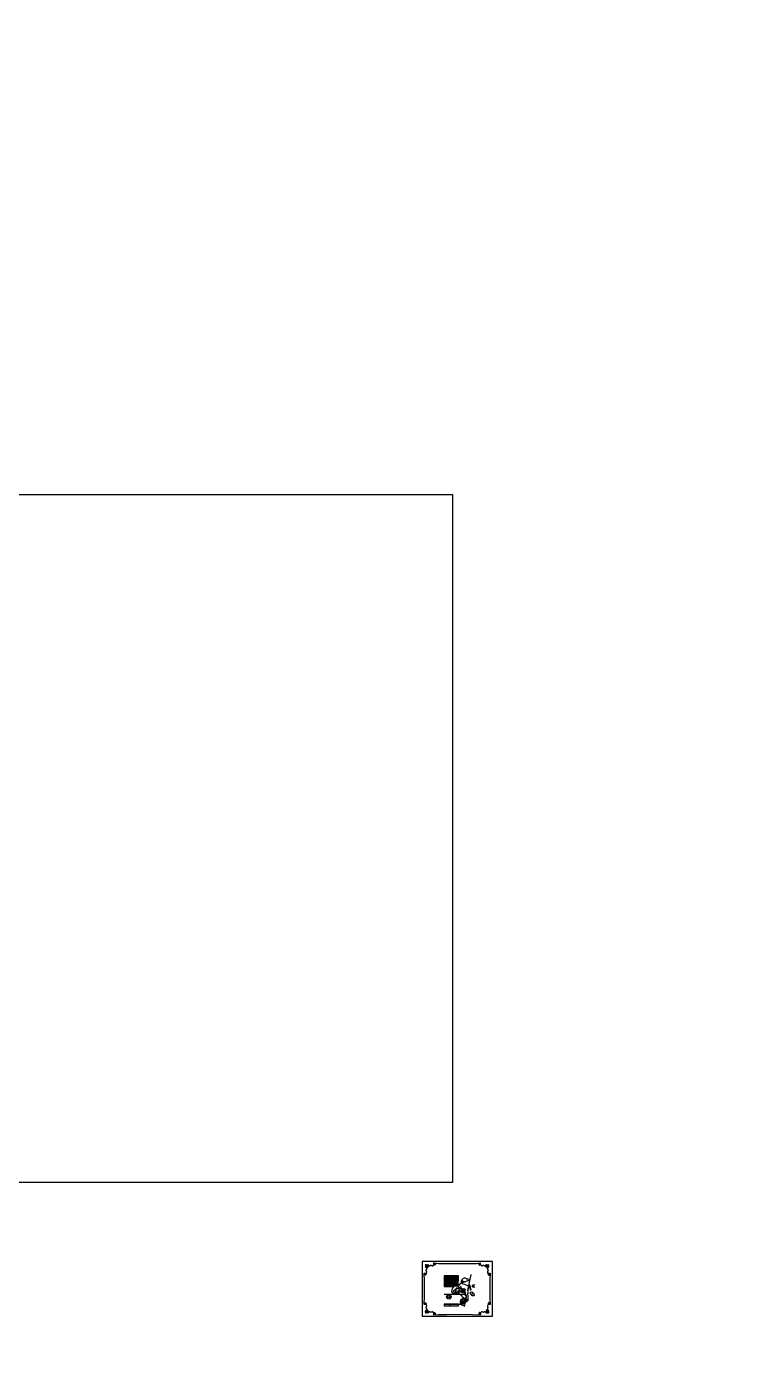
# Model space of a CAD drawing. Header units: millimetres. Extents: x -88727164121 to 1409438023, y -488056698 to 235964078476.
# Drawn here: x -111793111 to -111576131, y 8732305549 to 8732705752 of the extents above; entities that cross this region are included whole.
import ezdxf

# ---------------------------------------------------------------- set-up
doc = ezdxf.new("R2010")
doc.units = ezdxf.units.MM
doc.header["$MEASUREMENT"] = 0
picture_1 = doc.add_image_def('image6.jpg', size_in_pixel=(735, 950))
picture_2 = doc.add_image_def('image9.jpg', size_in_pixel=(735, 795))

msp = doc.modelspace()

# ---------------------------------------------------------------- hatches: boundary and pattern name
at = {"true_color": 0x000000}
h = msp.add_hatch(color=18, dxfattribs=at)
h.dxf.hatch_style = 1
h.paths.add_polyline_path([(-111664744.3, 8732332153), (-111667299, 8732332131), (-111667232.6, 8732330696.3), (-111665996.9, 8732330696.3), (-111665706.9, 8732330847.1), (-111665436.5, 8732330828.3), (-111665098.4, 8732330804.7), (-111664824.8, 8732330696.3), (-111664744.3, 8732330696.3)])
h.paths.add_polyline_path([(-111667478.4, 8732332115.5), (-111668937.9, 8732332115.5), (-111668937.9, 8732330713.6), (-111667371.5, 8732330713.6)])
h.paths.add_polyline_path([(-111667576.8, 8732333927), (-111668937.9, 8732333929.3), (-111668937.9, 8732332374.2), (-111667493.3, 8732332371.9)])
h.paths.add_polyline_path([(-111664650.3, 8732333929.3), (-111666048.7, 8732333929.3), (-111667447, 8732333918.3), (-111667380.6, 8732332401.6), (-111664650.3, 8732332401.6)])
h = msp.add_hatch(color=18, dxfattribs=at)
h.dxf.hatch_style = 1
h.paths.add_polyline_path([(-111663729.3, 8732329789.8), (-111663741.5, 8732329666.4), (-111663772.9, 8732329530.8), (-111663921.5, 8732329235), (-111663986.5, 8732329105.8), (-111663978.9, 8732329073.3), (-111663895.7, 8732329015.2), (-111663719.9, 8732328919.9), (-111663568.1, 8732328837.5), (-111663407.3, 8732328865.3), (-111663430.5, 8732328999.5), (-111663384.6, 8732329028.4), (-111663351, 8732328975), (-111663297.7, 8732328890.4), (-111663175.6, 8732328818.3), (-111663000.3, 8732328808.9), (-111662746.6, 8732328664.7), (-111662705.9, 8732328918.6), (-111662767.5, 8732329010.2), (-111662784.2, 8732329203.7), (-111662806.1, 8732329457.6), (-111662790.4, 8732329608), (-111662564.2, 8732329861.3), (-111662665.2, 8732329921.4), (-111662948.5, 8732330089.8), (-111663072.3, 8732330056.1), (-111663360.4, 8732329977.8), (-111663441.8, 8732329996.6), (-111663589, 8732330156.4), (-111663686.1, 8732330175.2), (-111663776.9, 8732330131.3), (-111663807.4, 8732329977.5), (-111663724.2, 8732329840.8)])
h = msp.add_hatch(color=18, dxfattribs=at)
h.dxf.hatch_style = 1
h.paths.add_polyline_path([(-111662370.6, 8732327105.1), (-111662364.7, 8732327365.2), (-111662428.3, 8732327324), (-111662567, 8732327234.1), (-111662673.5, 8732327080), (-111662705.9, 8732326889), (-111662673.6, 8732326829), (-111662512.8, 8732326827.8), (-111662452, 8732326784.4), (-111662444.8, 8732326741.2), (-111662480.8, 8732326697.9), (-111662547.2, 8732326670.4), (-111662443.5, 8732326618.5), (-111662314.4, 8732326573.7), (-111662218.5, 8732326569.8), (-111662113, 8732326592.6), (-111662010.2, 8732326614.9), (-111661985.4, 8732326675.6), (-111662007.7, 8732326684.7), (-111662087.5, 8732326758.4), (-111662145.6, 8732326738.9), (-111662216.9, 8732326753.6), (-111662339.5, 8732326923.8)])

# ---------------------------------------------------------------- linework, layer by layer
at = {"color": 18, "true_color": 0x000000}
for p, q in [((-111663692, 8732331662.4), (-111662915.4, 8732331451.4)), ((-111663636.3, 8732332147.1), (-111663150.5, 8732332009.1)), ((-111663544.8, 8732332388.5), (-111662708.7, 8732332168.9)), ((-111662915.4, 8732331451.4), (-111662033.4, 8732331077.2)), ((-111662792.7, 8732333285), (-111662603.7, 8732333203.9)), ((-111662603.7, 8732333203.9), (-111662447.8, 8732333099)), ((-111662447.8, 8732333099), (-111662263.1, 8732333044)), ((-111662263.1, 8732333044), (-111661885.1, 8732332982.5)), ((-111662033.4, 8732331077.2), (-111661713.5, 8732330941.5)), ((-111661885.1, 8732332982.5), (-111661598.8, 8732332935.9)), ((-111661876.9, 8732329593.9), (-111660912.7, 8732334361.7)), ((-111661598.8, 8732332935.9), (-111661387.1, 8732332923.9)), ((-111661504.8, 8732331203.9), (-111661477.6, 8732331234.9)), ((-111661504.8, 8732331127.1), (-111661504.8, 8732331203.9)), ((-111661504.8, 8732331068.8), (-111661504.8, 8732331127.1)), ((-111661480, 8732331000.7), (-111661504.8, 8732331068.8)), ((-111661477.6, 8732331234.9), (-111661441.7, 8732331234.9)), ((-111661441.7, 8732331234.9), (-111661381, 8732331220)), ((-111661387.1, 8732332923.9), (-111661182.9, 8732332912.2)), ((-111661381, 8732331220), (-111661337.7, 8732331153.1)), ((-111661337.7, 8732331153.1), (-111661307.9, 8732331066.4)), ((-111661307.9, 8732331066.4), (-111661277, 8732330975.9)), ((-111660504.3, 8732331014.6), (-111660411.6, 8732331100.9)), ((-111660411.6, 8732331100.9), (-111660309.1, 8732331196.3)), ((-111660309.1, 8732331196.3), (-111660183.1, 8732331196.3)), ((-111660183.1, 8732331196.3), (-111660086.1, 8732331196.3)), ((-111660086.1, 8732331196.3), (-111659913.4, 8732331209)), ((-111659913.4, 8732331209), (-111659808.2, 8732331171.4)), ((-111668099.8, 8732327956), (-111668075, 8732327981.6)), ((-111668088.3, 8732327917.1), (-111668099.8, 8732327956)), ((-111668064.4, 8732327917.1), (-111668088.3, 8732327917.1)), ((-111668075, 8732327981.6), (-111668046.8, 8732327981.6)), ((-111668051.2, 8732327895), (-111668064.4, 8732327917.1)), ((-111668016.9, 8732328200.6), (-111668051.7, 8732328175.1)), ((-111668051.7, 8732328175.1), (-111668043.4, 8732328163.8)), ((-111668000.6, 8732327889.2), (-111668051.2, 8732327895)), ((-111668046.8, 8732327981.6), (-111668017.7, 8732328007.2)), ((-111668043.4, 8732328163.8), (-111668031.3, 8732328154.2)), ((-111668031.3, 8732328154.2), (-111667988.7, 8732328124.8)), ((-111668017.7, 8732328007.2), (-111668003.3, 8732327991)), ((-111667991.4, 8732328200.6), (-111668016.9, 8732328200.6)), ((-111668003.3, 8732327991), (-111668003.3, 8732327952.5)), ((-111668003.3, 8732327952.5), (-111667985.9, 8732327928.6)), ((-111667972.2, 8732327910), (-111668000.6, 8732327889.2)), ((-111667891.8, 8732328150.7), (-111667991.4, 8732328200.6)), ((-111667988.7, 8732328124.8), (-111667928.3, 8732328102.7)), ((-111667985.9, 8732327928.6), (-111667972.2, 8732327910)), ((-111667972.2, 8732327910), (-111667972.2, 8732327910)), ((-111667928.3, 8732328102.7), (-111667860.7, 8732328077.9)), ((-111667804.9, 8732328115.3), (-111667891.8, 8732328150.7)), ((-111667860.7, 8732328077.9), (-111667792.9, 8732328077.9)), ((-111667789.8, 8732328098.5), (-111667804.9, 8732328115.3)), ((-111667792.9, 8732328077.9), (-111667789.8, 8732328098.5)), ((-111666657.9, 8732329290), (-111666746.7, 8732329223.8)), ((-111666746.7, 8732329223.8), (-111666746.7, 8732329109.4)), ((-111666746.7, 8732329109.4), (-111666675.6, 8732329007.6)), ((-111666632, 8732329855.5), (-111666695.3, 8732329701.6)), ((-111666695.3, 8732329701.6), (-111666695.3, 8732329518.9)), ((-111666695.3, 8732329518.9), (-111666657.9, 8732329290)), ((-111666675.6, 8732329007.6), (-111666520.8, 8732328921)), ((-111666571.3, 8732330019.9), (-111666632, 8732329855.5)), ((-111666502.1, 8732330170.8), (-111666571.3, 8732330019.9)), ((-111666520.8, 8732328921), (-111666448.3, 8732328912.7)), ((-111666340.8, 8732330372.5), (-111666502.1, 8732330170.8)), ((-111666448.3, 8732328912.7), (-111666373, 8732328840.1)), ((-111666373, 8732328840.1), (-111666114, 8732328619.7)), ((-111666142.5, 8732330620.6), (-111666340.8, 8732330372.5)), ((-111666193.5, 8732329483.9), (-111665957.7, 8732329610.2)), ((-111666193.5, 8732329483.9), (-111666154.2, 8732329316.6)), ((-111666154.2, 8732329316.6), (-111665933, 8732328928)), ((-111665706.9, 8732330847.1), (-111666142.5, 8732330620.6)), ((-111666114, 8732328619.7), (-111665932.1, 8732328577)), ((-111665957.7, 8732329610.2), (-111665750.6, 8732329761.8)), ((-111665933, 8732328928), (-111665756, 8732328834.6)), ((-111665932.1, 8732328577), (-111665849, 8732328577)), ((-111665849, 8732328577), (-111665765.9, 8732328543.3)), ((-111665765.9, 8732328543.3), (-111665615.5, 8732328543.3)), ((-111665756, 8732328834.6), (-111665485, 8732328821.7)), ((-111665750.6, 8732329761.8), (-111665344.3, 8732330130.5)), ((-111665436.5, 8732330828.3), (-111665706.9, 8732330847.1)), ((-111665615.5, 8732328543.3), (-111665438.1, 8732328570.3)), ((-111665538.7, 8732329739.1), (-111665511.5, 8732329814.8)), ((-111665538.7, 8732329627.8), (-111665538.7, 8732329739.1)), ((-111665538.7, 8732329570.5), (-111665538.7, 8732329627.8)), ((-111665538.7, 8732329500.4), (-111665538.7, 8732329570.5)), ((-111665521.4, 8732329430.2), (-111665538.7, 8732329500.4)), ((-111665482.7, 8732329385.3), (-111665521.4, 8732329430.2)), ((-111665487.5, 8732329338.4), (-111665462.4, 8732329338.4)), ((-111665485, 8732328821.7), (-111665391.7, 8732328843.6)), ((-111665455.6, 8732329353.9), (-111665482.7, 8732329385.3)), ((-111665462.4, 8732329338.4), (-111665455.6, 8732329353.9)), ((-111665438.1, 8732328570.3), (-111665285.2, 8732328629.5)), ((-111665098.4, 8732330804.7), (-111665436.5, 8732330828.3)), ((-111665418.5, 8732329569), (-111665406.7, 8732329672.7)), ((-111665414.3, 8732329547.4), (-111665418.5, 8732329569)), ((-111665397, 8732329521.9), (-111665414.3, 8732329547.4)), ((-111665394.5, 8732329119.3), (-111665412.2, 8732329066.5)), ((-111665412.2, 8732329066.5), (-111665411.8, 8732329036.7)), ((-111665411.8, 8732329036.7), (-111665411.7, 8732329008.6)), ((-111665411.7, 8732329008.6), (-111665400.8, 8732328983.3)), ((-111665406.7, 8732329672.7), (-111665363.5, 8732329754.3)), ((-111665400.8, 8732328983.3), (-111665387.3, 8732328952.2)), ((-111665350, 8732329462.1), (-111665397, 8732329521.9)), ((-111665360.9, 8732329167.4), (-111665394.5, 8732329119.3)), ((-111665391.7, 8732328843.6), (-111665310.1, 8732328828.9)), ((-111665387.3, 8732328952.2), (-111665375.8, 8732328925.6)), ((-111665375.8, 8732328925.6), (-111665364.1, 8732328898.5)), ((-111665344.3, 8732330130.5), (-111665291.1, 8732330178.8)), ((-111665310.1, 8732328828.9), (-111665211.7, 8732328811.3)), ((-111665291.1, 8732330178.8), (-111665162.5, 8732330178.8)), ((-111665285.2, 8732328629.5), (-111665193.2, 8732328629.5)), ((-111665241.3, 8732330310.4), (-111665103.6, 8732330340.6)), ((-111665129.2, 8732330258.6), (-111665241.3, 8732330310.4)), ((-111665211.7, 8732328811.3), (-111665075.7, 8732328806.9)), ((-111665193.2, 8732328629.5), (-111665104.8, 8732328629.5)), ((-111665162.5, 8732330178.8), (-111665031.9, 8732330178.8)), ((-111664996.1, 8732330197.1), (-111665129.2, 8732330258.6)), ((-111665104.8, 8732328629.5), (-111664992.2, 8732328648.2)), ((-111665103.6, 8732330340.6), (-111664971.7, 8732330369.6)), ((-111664824.8, 8732330696.3), (-111665098.4, 8732330804.7)), ((-111665075.7, 8732328806.9), (-111664958.2, 8732328826.2)), ((-111665031.9, 8732330178.8), (-111664967.9, 8732330140.8)), ((-111664967.9, 8732330140.8), (-111664996.1, 8732330197.1)), ((-111664992.2, 8732328648.2), (-111664893.1, 8732328678.6)), ((-111664971.7, 8732330267.6), (-111664971.7, 8732330347.9)), ((-111664971.7, 8732330347.9), (-111664971.7, 8732330267.6)), ((-111664940.8, 8732330226.4), (-111664971.7, 8732330267.6)), ((-111664971.7, 8732330267.6), (-111664886.4, 8732330242.3)), ((-111664958.2, 8732328826.2), (-111664808.1, 8732328874)), ((-111664898.3, 8732330169.7), (-111664940.8, 8732330226.4)), ((-111664839.6, 8732330169.7), (-111664898.3, 8732330169.7)), ((-111664893.1, 8732328678.6), (-111664842.4, 8732328754)), ((-111664886.4, 8732330242.3), (-111664810.7, 8732330260.5)), ((-111664815.2, 8732328850.2), (-111664856.2, 8732328850.2)), ((-111664842.4, 8732328754), (-111664815.2, 8732328850.2)), ((-111664720.2, 8732330135.2), (-111664839.6, 8732330169.7)), ((-111664689.4, 8732330614.7), (-111664824.8, 8732330696.3)), ((-111664810.7, 8732330260.5), (-111664672.3, 8732330260.5)), ((-111664808.1, 8732328874), (-111664608.5, 8732328993.8)), ((-111664613, 8732330043.3), (-111664720.2, 8732330135.2)), ((-111664526.3, 8732330472.6), (-111664689.4, 8732330614.7)), ((-111664672.3, 8732330260.5), (-111664546, 8732330316)), ((-111664451, 8732329809.1), (-111664613, 8732330043.3)), ((-111664608.5, 8732328993.8), (-111664475.6, 8732329073.6)), ((-111664608.5, 8732328993.8), (-111664563.5, 8732328691.2)), ((-111664563.5, 8732328691.2), (-111664113.6, 8732328346)), ((-111664395.1, 8732330387.2), (-111664560.4, 8732330502.2)), ((-111664546, 8732330316), (-111664393.5, 8732330301.5)), ((-111664342.2, 8732330352.8), (-111664526.3, 8732330472.6)), ((-111664475.6, 8732329073.6), (-111664418.6, 8732329142.7)), ((-111664359.9, 8732329677.4), (-111664451, 8732329809.1)), ((-111664418.6, 8732329142.7), (-111664360.5, 8732329213.1)), ((-111664237.2, 8732329270.6), (-111664409.7, 8732329153.5)), ((-111664190.8, 8732330173.2), (-111664395.1, 8732330387.2)), ((-111664393.5, 8732330301.5), (-111664342.2, 8732330352.8)), ((-111664360.5, 8732329213.1), (-111664307.3, 8732329361.4)), ((-111664307.3, 8732329454.6), (-111664359.9, 8732329677.4)), ((-111664307.3, 8732329361.4), (-111664307.3, 8732329454.6)), ((-111664022.1, 8732329419.3), (-111664237.2, 8732329270.6)), ((-111664033.1, 8732329965.3), (-111664190.8, 8732330173.2)), ((-111663948.2, 8732328342.1), (-111664157.8, 8732328379.9)), ((-111664113.6, 8732328346), (-111663736, 8732327907.2)), ((-111663895.9, 8732330569.8), (-111664053.5, 8732330819)), ((-111663825.3, 8732329759.9), (-111664033.1, 8732329965.3)), ((-111663985.8, 8732329489), (-111664022.1, 8732329419.3)), ((-111663848.2, 8732329590.2), (-111663985.8, 8732329489)), ((-111663839.2, 8732328376.3), (-111663948.2, 8732328342.1)), ((-111663849.2, 8732330334.3), (-111663895.9, 8732330569.8)), ((-111663806.2, 8732330117.1), (-111663849.2, 8732330334.3)), ((-111663802.8, 8732329654.7), (-111663848.2, 8732329590.2)), ((-111663761.3, 8732328376.3), (-111663839.2, 8732328376.3)), ((-111663802.8, 8732329654.7), (-111663825.3, 8732329759.9)), ((-111663664, 8732328419.1), (-111663761.3, 8732328376.3)), ((-111663736, 8732327907.2), (-111663334.5, 8732327440.7)), ((-111663664, 8732328419.1), (-111663457.6, 8732328403.6)), ((-111663457.6, 8732328403.6), (-111663227.9, 8732328415.2)), ((-111663334.5, 8732327440.7), (-111663065.1, 8732327171.8)), ((-111663227.9, 8732328415.2), (-111663041, 8732328415.2)), ((-111663161.3, 8732327172.8), (-111662968.9, 8732327170.8)), ((-111663065.1, 8732327171.8), (-111662938.2, 8732326881)), ((-111663041, 8732328415.2), (-111662843.7, 8732328339.6)), ((-111662844.3, 8732328227.8), (-111662843.7, 8732328339.6)), ((-111662648.3, 8732328034.3), (-111662844.3, 8732328227.8)), ((-111662843.7, 8732328339.6), (-111662765, 8732328339.2)), ((-111662765, 8732328339.2), (-111662737.1, 8732328354.5)), ((-111662737.1, 8732328354.5), (-111662693.8, 8732328338.7)), ((-111662705.9, 8732326889), (-111662673.5, 8732327080)), ((-111662610.3, 8732328337.5), (-111662693.8, 8732328338.7)), ((-111662673.5, 8732327080), (-111662635, 8732327235)), ((-111662567, 8732327234.1), (-111662673.5, 8732327080)), ((-111662510.6, 8732327898.3), (-111662648.3, 8732328034.3)), ((-111662635, 8732327235), (-111662595.1, 8732327395.5)), ((-111662504.2, 8732328337.5), (-111662610.3, 8732328337.5)), ((-111662595.1, 8732327395.5), (-111662495.8, 8732327462.4)), ((-111662428.3, 8732327324), (-111662567, 8732327234.1)), ((-111662417, 8732327805.9), (-111662510.6, 8732327898.3)), ((-111662414.5, 8732328337.5), (-111662504.2, 8732328337.5)), ((-111662495.8, 8732327462.4), (-111662379.7, 8732327437)), ((-111662364.7, 8732327365.2), (-111662428.3, 8732327324)), ((-111662356.1, 8732327745.8), (-111662417, 8732327805.9)), ((-111662364.7, 8732328364.6), (-111662414.5, 8732328337.5)), ((-111662361.2, 8732327521.6), (-111662379.7, 8732327437)), ((-111662379.7, 8732327437), (-111662363.2, 8732327433.4)), ((-111662370.6, 8732327105.1), (-111662350.5, 8732327993.2)), ((-111662339.5, 8732326923.8), (-111662370.6, 8732327105.1)), ((-111662350.5, 8732327993.2), (-111662364.7, 8732328364.6)), ((-111661944.6, 8732328281.6), (-111661911, 8732328503.9)), ((-111661913, 8732328214.4), (-111661944.6, 8732328281.6)), ((-111661849.1, 8732328078.7), (-111661913, 8732328214.4)), ((-111661911, 8732328663.6), (-111661911, 8732328699.6)), ((-111661911, 8732328699.6), (-111661855.3, 8732328699.6)), ((-111661911, 8732328503.9), (-111661911, 8732328663.6)), ((-111661713.5, 8732330941.5), (-111661876.9, 8732329593.9)), ((-111661848.3, 8732329187.9), (-111661876.9, 8732329593.9)), ((-111661855.3, 8732328699.6), (-111661826, 8732328752.7)), ((-111661811.6, 8732327903.4), (-111661849.1, 8732328078.7)), ((-111661807.8, 8732329077.3), (-111661848.3, 8732329187.9)), ((-111661826, 8732328752.7), (-111661807.8, 8732329077.3)), ((-111661806.9, 8732327759.3), (-111661811.6, 8732327903.4)), ((-111661799.3, 8732327529.7), (-111661806.9, 8732327759.3)), ((-111661783.6, 8732327057.1), (-111661799.3, 8732327529.7)), ((-111661783.6, 8732326974.2), (-111661783.6, 8732327057.1)), ((-111661442.9, 8732330964.8), (-111661480, 8732331000.7)), ((-111661370.4, 8732330742.3), (-111661442.9, 8732330964.8)), ((-111661381.4, 8732330546.3), (-111661357.1, 8732330599.9)), ((-111661363.7, 8732330499.9), (-111661381.4, 8732330546.3)), ((-111661370.4, 8732330670.5), (-111661370.4, 8732330742.3)), ((-111661357.1, 8732330654.7), (-111661370.4, 8732330670.5)), ((-111661324.1, 8732330471.5), (-111661363.7, 8732330499.9)), ((-111661357.1, 8732330599.9), (-111661357.1, 8732330654.7)), ((-111661268.2, 8732330383.1), (-111661324.1, 8732330471.5)), ((-111661277, 8732330975.9), (-111661277, 8732330896.6)), ((-111661277, 8732330896.6), (-111661233.7, 8732330776.5)), ((-111661230.5, 8732330283.3), (-111661268.2, 8732330383.1)), ((-111661233.7, 8732330776.5), (-111661215.1, 8732330679.8)), ((-111661154.1, 8732329952), (-111661230.5, 8732330283.3)), ((-111661218.7, 8732328900.1), (-111661133.1, 8732328985.5)), ((-111661218.7, 8732328788.1), (-111661218.7, 8732328900.1)), ((-111661200.1, 8732328733.3), (-111661218.7, 8732328788.1)), ((-111661215.1, 8732330679.8), (-111661195.7, 8732330579.1)), ((-111661163.5, 8732328625.5), (-111661200.1, 8732328733.3)), ((-111661195.7, 8732330579.1), (-111661195.7, 8732330501.4)), ((-111661195.7, 8732330501.4), (-111661173, 8732330429.6)), ((-111661173, 8732330429.6), (-111661154.3, 8732330361.5)), ((-111661098.5, 8732328515.7), (-111661163.5, 8732328625.5)), ((-111661154.3, 8732330361.5), (-111661120.9, 8732330189.4)), ((-111661122.2, 8732329739), (-111661154.1, 8732329952)), ((-111661133.1, 8732328985.5), (-111661019.2, 8732329058.8)), ((-111661114.9, 8732329690.3), (-111661122.2, 8732329739)), ((-111661120.9, 8732330189.4), (-111661105.6, 8732330110.7)), ((-111661090.5, 8732329674.3), (-111661114.9, 8732329690.3)), ((-111661105.6, 8732330110.7), (-111661076.7, 8732329961.7)), ((-111660990.8, 8732328432.3), (-111661098.5, 8732328515.7)), ((-111661074.5, 8732329666.2), (-111661090.5, 8732329674.3)), ((-111661076.7, 8732329961.7), (-111661050.6, 8732329827.4)), ((-111661055.5, 8732329669.9), (-111661074.5, 8732329666.2)), ((-111661039.9, 8732329698.7), (-111661055.5, 8732329669.9)), ((-111661050.6, 8732329827.4), (-111661050.6, 8732329771.1)), ((-111661050.6, 8732329771.1), (-111661039.9, 8732329698.7)), ((-111661044.6, 8732328474), (-111660990.8, 8732328432.3)), ((-111661019.2, 8732329058.8), (-111660883, 8732329091.3)), ((-111660990.8, 8732328432.3), (-111660924.5, 8732328381)), ((-111660924.5, 8732328381), (-111660853.2, 8732328381)), ((-111660883, 8732329091.3), (-111660754, 8732329122.1)), ((-111660853.2, 8732328381), (-111660775.1, 8732328381)), ((-111660807.7, 8732328215.4), (-111660793.3, 8732328346.6)), ((-111660769.2, 8732328125.2), (-111660807.7, 8732328215.4)), ((-111660793.3, 8732328346.6), (-111660725.9, 8732328474.1)), ((-111660725.9, 8732328068.6), (-111660769.2, 8732328125.2)), ((-111660754, 8732329122.1), (-111660677.7, 8732329122.1)), ((-111660725.9, 8732328474.1), (-111660665.8, 8732328545.1)), ((-111660641.8, 8732328016.9), (-111660725.9, 8732328068.6)), ((-111660677.7, 8732329122.1), (-111660564.2, 8732329060.4)), ((-111660665.8, 8732328545.1), (-111660600.9, 8732328581.3)), ((-111660514.3, 8732327994), (-111660641.8, 8732328016.9)), ((-111660600.9, 8732328581.3), (-111660524.4, 8732328623.8)), ((-111660564.2, 8732329060.4), (-111660516, 8732329034.2)), ((-111660454.2, 8732328679.2), (-111660524.4, 8732328623.8)), ((-111660524.4, 8732328623.8), (-111660448.7, 8732328634.7)), ((-111660516, 8732329034.2), (-111660434.6, 8732328959.1)), ((-111660440.9, 8732328004.8), (-111660514.3, 8732327994)), ((-111660504.3, 8732330887.3), (-111660504.3, 8732331014.6)), ((-111660504.3, 8732330773), (-111660504.3, 8732330887.3)), ((-111660469.8, 8732330656.5), (-111660504.3, 8732330773)), ((-111660346.9, 8732330581), (-111660469.8, 8732330656.5)), ((-111660465.5, 8732330924.2), (-111660444.9, 8732330957.4)), ((-111660458.2, 8732330892.6), (-111660465.5, 8732330924.2)), ((-111660443.8, 8732330830.9), (-111660458.2, 8732330892.6)), ((-111660407.1, 8732328739.4), (-111660454.2, 8732328679.2)), ((-111660448.7, 8732328634.7), (-111660366.3, 8732328634.7)), ((-111660399.6, 8732330789.1), (-111660443.8, 8732330830.9)), ((-111660434.6, 8732328959.1), (-111660407.1, 8732328913.3)), ((-111660373.9, 8732328008.5), (-111660428.5, 8732328008.5)), ((-111660407.1, 8732328913.3), (-111660407.1, 8732328830.9)), ((-111660407.1, 8732328830.9), (-111660407.1, 8732328739.4)), ((-111660349.5, 8732330741.9), (-111660399.6, 8732330789.1)), ((-111660345.3, 8732327968.8), (-111660373.9, 8732328008.5)), ((-111660366.3, 8732328634.7), (-111660303.4, 8732328616.5)), ((-111660291.7, 8732330687.2), (-111660349.5, 8732330741.9)), ((-111660272.6, 8732330525.7), (-111660346.9, 8732330581)), ((-111660293.2, 8732327968.8), (-111660345.3, 8732327968.8)), ((-111660303.4, 8732328616.5), (-111660241.1, 8732328609.3)), ((-111660220.8, 8732327955.2), (-111660293.2, 8732327968.8)), ((-111660191.6, 8732330653), (-111660291.7, 8732330687.2)), ((-111660139.1, 8732330503.5), (-111660272.6, 8732330525.7)), ((-111660241.1, 8732328609.3), (-111660181.6, 8732328562.2)), ((-111660165.4, 8732327978.7), (-111660220.8, 8732327955.2)), ((-111660138.1, 8732330634.6), (-111660191.6, 8732330653)), ((-111660181.6, 8732328562.2), (-111660094.7, 8732328518.7)), ((-111660066.2, 8732328020.9), (-111660165.4, 8732327978.7)), ((-111659986.2, 8732330503.5), (-111660139.1, 8732330503.5)), ((-111659984.4, 8732330629), (-111660138.1, 8732330634.6)), ((-111660094.7, 8732328518.7), (-111660053.8, 8732328403.3)), ((-111660029, 8732328060.6), (-111660066.2, 8732328020.9)), ((-111660053.8, 8732328403.3), (-111660009.1, 8732328330)), ((-111660009.1, 8732328208.4), (-111660029, 8732328060.6)), ((-111660009.1, 8732328330), (-111660009.1, 8732328208.4)), ((-111659913.9, 8732330532.7), (-111659986.2, 8732330503.5)), ((-111659798.5, 8732330619), (-111659913.9, 8732330532.7)), ((-111674481.1, 8732323259.8), (-111674474.5, 8732323401.9)), ((-111674458.2, 8732323095.8), (-111674481.1, 8732323259.8)), ((-111674474.5, 8732323401.9), (-111674451.1, 8732323535.8)), ((-111674414.4, 8732322891.4), (-111674458.2, 8732323095.8)), ((-111674451.1, 8732323535.8), (-111674395.2, 8732323648.3)), ((-111674395.2, 8732323648.3), (-111674342.2, 8732323702.6)), ((-111674342.2, 8732323702.6), (-111674211.4, 8732323822.2)), ((-111674211.4, 8732323822.2), (-111674130.6, 8732323951.2)), ((-111673627.8, 8732323028.1), (-111673689.9, 8732322960.6)), ((-111673543.2, 8732323090.3), (-111673627.8, 8732323028.1)), ((-111673457, 8732323125.1), (-111673543.2, 8732323090.3)), ((-111673322.7, 8732323141.9), (-111673457, 8732323125.1)), ((-111673166.3, 8732323104.4), (-111673322.7, 8732323141.9)), ((-111673020.2, 8732323069.8), (-111673166.3, 8732323104.4)), ((-111672872.3, 8732323059.3), (-111673020.2, 8732323069.8)), ((-111672804.9, 8732323054.4), (-111672872.3, 8732323059.3)), ((-111672722.6, 8732323054.4), (-111672804.9, 8732323054.4)), ((-111672684.8, 8732323067.3), (-111672722.6, 8732323054.4)), ((-111672593.7, 8732323098.4), (-111672684.8, 8732323067.3)), ((-111672498.6, 8732323173.2), (-111672593.7, 8732323098.4)), ((-111672469.8, 8732323193.2), (-111672498.6, 8732323173.2)), ((-111672443.1, 8732323191.3), (-111672469.8, 8732323193.2)), ((-111672385.5, 8732323165), (-111672443.1, 8732323191.3)), ((-111672292.5, 8732323122.5), (-111672385.5, 8732323165)), ((-111672210.1, 8732323058.2), (-111672292.5, 8732323122.5)), ((-111672157.1, 8732322985), (-111672210.1, 8732323058.2)), ((-111668939, 8732325461.6), (-111663969, 8732325506.7)), ((-111663799.6, 8732326174.5), (-111662696.6, 8732325987.1)), ((-111663782.3, 8732325883), (-111662750.3, 8732325709.9)), ((-111663779.2, 8732326279.9), (-111662657.3, 8732326056.6)), ((-111663763.2, 8732326337.4), (-111662635.1, 8732326145.4)), ((-111663748.4, 8732326533.8), (-111662613.9, 8732326365.5)), ((-111663727.7, 8732326434.2), (-111662637.1, 8732326259.3)), ((-111663644.8, 8732326590.2), (-111662673.8, 8732326444.2)), ((-111662894.1, 8732325093.5), (-111663406.1, 8732325152.6)), ((-111662609, 8732326387.7), (-111662960, 8732324782)), ((-111662938.2, 8732326881), (-111662792.9, 8732326548)), ((-111662792.9, 8732326548), (-111662609, 8732326387.7)), ((-111662736.5, 8732326829.5), (-111662705.9, 8732326889)), ((-111662512.8, 8732326827.8), (-111662736.5, 8732326829.5)), ((-111662609, 8732326387.7), (-111662462.4, 8732326417)), ((-111662547.2, 8732326670.4), (-111662480.8, 8732326697.9)), ((-111662443.5, 8732326618.5), (-111662547.2, 8732326670.4)), ((-111662452, 8732326784.4), (-111662512.8, 8732326827.8)), ((-111662480.8, 8732326697.9), (-111662444.8, 8732326741.2)), ((-111662462.4, 8732326417), (-111662372.9, 8732326364.1)), ((-111662444.8, 8732326741.2), (-111662452, 8732326784.4)), ((-111662314.4, 8732326573.7), (-111662443.5, 8732326618.5)), ((-111662372.9, 8732326364.1), (-111662306.9, 8732326305)), ((-111662216.9, 8732326753.6), (-111662339.5, 8732326923.8)), ((-111662218.5, 8732326569.8), (-111662314.4, 8732326573.7)), ((-111662306.9, 8732326305), (-111662231.9, 8732326282.2)), ((-111662231.9, 8732326282.2), (-111662127.7, 8732326316.4)), ((-111662113, 8732326592.6), (-111662218.5, 8732326569.8)), ((-111662145.6, 8732326738.9), (-111662216.9, 8732326753.6)), ((-111662145.6, 8732326738.9), (-111662087.5, 8732326758.4)), ((-111662127.7, 8732326316.4), (-111662062.5, 8732326363.7)), ((-111661998.1, 8732326617.5), (-111662113, 8732326592.6)), ((-111662087.5, 8732326758.4), (-111662007.7, 8732326684.7)), ((-111662062.5, 8732326363.7), (-111661989.7, 8732326449.2)), ((-111662010.2, 8732326614.9), (-111661985.4, 8732326675.6)), ((-111662007.7, 8732326684.7), (-111661904, 8732326642.4)), ((-111661947.7, 8732326615), (-111661998.1, 8732326617.5)), ((-111661989.7, 8732326449.2), (-111661951.7, 8732326531.8)), ((-111661951.7, 8732326531.8), (-111661947.7, 8732326615)), ((-111661904, 8732326642.4), (-111661837.3, 8732326615.2)), ((-111661837.3, 8732326615.2), (-111661794.5, 8732326646.2)), ((-111661803, 8732326927.7), (-111661783.6, 8732326974.2)), ((-111661803, 8732326885.8), (-111661803, 8732326927.7)), ((-111661803, 8732326844.7), (-111661803, 8732326885.8)), ((-111661779.4, 8732326764.6), (-111661803, 8732326844.7)), ((-111661794.5, 8732326646.2), (-111661779.4, 8732326764.6)), ((-111674414.4, 8732322803.7), (-111674414.4, 8732322891.4)), ((-111674383, 8732322819.4), (-111674414.4, 8732322803.7)), ((-111674257.1, 8732322841), (-111674383, 8732322819.4)), ((-111674074.4, 8732322854.4), (-111674257.1, 8732322841)), ((-111673844.6, 8732322832.3), (-111674074.4, 8732322854.4)), ((-111673769.2, 8732322790), (-111673844.6, 8732322832.3)), ((-111673736.2, 8732322885.3), (-111673769.2, 8732322790)), ((-111673689.9, 8732322960.6), (-111673736.2, 8732322885.3)), ((-111672098.5, 8732322904.1), (-111672157.1, 8732322985)), ((-111672035.9, 8732322758.5), (-111672098.5, 8732322904.1)), ((-111672087.7, 8732322338.3), (-111672035.9, 8732322467.3)), ((-111672035.9, 8732322657.4), (-111672035.9, 8732322758.5)), ((-111672035.9, 8732322542.1), (-111672035.9, 8732322657.4)), ((-111672035.9, 8732322467.3), (-111672035.9, 8732322542.1))]:
    msp.add_line(p, q, dxfattribs=at)
for points in [[(-111675483.7, 8732321947.8), (-111654545.8, 8732321947.8), (-111654545.8, 8732338157.4), (-111675483.7, 8732338157.4)], [(-111668937.9, 8732332374.2), (-111667493.3, 8732332371.9), (-111667576.8, 8732333927), (-111668937.9, 8732333929.3)], [(-111668937.9, 8732330713.6), (-111667371.5, 8732330713.6), (-111667478.4, 8732332115.5), (-111668937.9, 8732332115.5)], [(-111667380.6, 8732332401.6), (-111664650.3, 8732332401.6), (-111664650.3, 8732333940.3), (-111667447, 8732333918.3)], [(-111667213.9, 8732325473), (-111668936.4, 8732325473), (-111668936.4, 8732324973), (-111667213.9, 8732324973)], [(-111664704.7, 8732325489.1), (-111667117.5, 8732325489.1), (-111667117.7, 8732324973.9), (-111664705, 8732324973.9)]]:
    msp.add_lwpolyline(points, close=True, dxfattribs=at)
for points in [[(-111674780.5, 8732334664.6), (-111674711.7, 8732334649.2), (-111674644.9, 8732334636.9), (-111674595.6, 8732334636.9), (-111674524.7, 8732334655.4), (-111674439.5, 8732334681.8), (-111674373.4, 8732334716.4), (-111674303.1, 8732334771), (-111674238.5, 8732334821.2), (-111674193, 8732334894.9), (-111674161.3, 8732334946.2), (-111674135.3, 8732335037.7), (-111674132.9, 8732335105.3), (-111674139.9, 8732335159.4), (-111674158.5, 8732335206.9), (-111674189.9, 8732335248.7), (-111674236.6, 8732335321.5), (-111674284.8, 8732335396.6), (-111674296.6, 8732335435.8), (-111674314.1, 8732335493.7), (-111674314.1, 8732335592.9), (-111674293.4, 8732335656.8), (-111674256.6, 8732335721.8), (-111674218.9, 8732335788.2), (-111674169.9, 8732335874.9), (-111674145.1, 8732335930.8), (-111674123.5, 8732335979.6), (-111674114.5, 8732336033.9), (-111674123.5, 8732336087.1), (-111674151.8, 8732336181.9), (-111674231.2, 8732336324.3), (-111674294.1, 8732336390), (-111674401.2, 8732336471.9), (-111674479.2, 8732336490.7), (-111674505.1, 8732336497), (-111674459.4, 8732336569.4), (-111674443.6, 8732336692.7)], [(-111674443.6, 8732336692.7), (-111674443.6, 8732336867.5), (-111674443.6, 8732337020.3), (-111674471.2, 8732337159.6), (-111674484.3, 8732337225.7), (-111674453.8, 8732337262), (-111674343.6, 8732337262), (-111674227.7, 8732337235), (-111674131.1, 8732337235), (-111674076.7, 8732337200.4)], [(-111674002.6, 8732336226.5), (-111674105.3, 8732336343), (-111674220.7, 8732336445.8), (-111674288.4, 8732336549.6), (-111674315.9, 8732336613.2), (-111674330.8, 8732336687.3), (-111674336.6, 8732336716.6), (-111674333, 8732336727.6), (-111674313.8, 8732336736), (-111674283.7, 8732336730.5), (-111674236, 8732336713.4), (-111674183.2, 8732336692.5), (-111674110.7, 8732336649.5), (-111674013.9, 8732336586.2), (-111673954.3, 8732336559.7), (-111673909.5, 8732336551.6), (-111673891.2, 8732336540.1), (-111673891.2, 8732336509.5), (-111673891.2, 8732336436.9), (-111673891.2, 8732336404.3), (-111673955.6, 8732336294.4), (-111673987.7, 8732336239.6), (-111673990.1, 8732336222.9), (-111674002.6, 8732336226.5)], [(-111673991.3, 8732336676.6), (-111674118.2, 8732336759.5), (-111674215.3, 8732336876.5), (-111674279.3, 8732336951.6), (-111674288.1, 8732336970.6), (-111674288.1, 8732336991.1), (-111674274.6, 8732337013.3), (-111674249.3, 8732337023.8), (-111674218.8, 8732337023.8), (-111674200.9, 8732337033.4), (-111674176.9, 8732337030.4), (-111674150.8, 8732337027), (-111674127.8, 8732337024.1), (-111674107.6, 8732337005.5), (-111674030.5, 8732336933), (-111673993.9, 8732336898.6), (-111673978.6, 8732336884.2), (-111673957.2, 8732336822.5), (-111673943.8, 8732336783.8), (-111673934.1, 8732336756), (-111673934.6, 8732336709.2), (-111673935, 8732336676), (-111673935, 8732336669), (-111673938.5, 8732336657.1), (-111673954.3, 8732336651.3), (-111673981.7, 8732336663.7), (-111673991.3, 8732336676.6)], [(-111674131.1, 8732337235), (-111674077.6, 8732337219.5), (-111674032.1, 8732337206.3), (-111673978.9, 8732337206.3), (-111673930.4, 8732337218.9), (-111673848.9, 8732337241.4), (-111673808.5, 8732337286.6), (-111673711, 8732337165.2), (-111673636.2, 8732337106.3), (-111673570.4, 8732337037.5), (-111673496.5, 8732336969.8), (-111673445.9, 8732336934), (-111673384.7, 8732336923.8), (-111673345.6, 8732336917.3), (-111673282, 8732336906.5), (-111673224.5, 8732336906.5), (-111673176.5, 8732336920), (-111673124.7, 8732336948.8), (-111673067.6, 8732336978.4), (-111673023.8, 8732337016.1), (-111672991, 8732337061.8), (-111672953.3, 8732337095.8), (-111672937.6, 8732337110), (-111672908.9, 8732337117.1), (-111672882.1, 8732337117.1), (-111672823.7, 8732337111.8), (-111672772.1, 8732337090.9), (-111672684.7, 8732337037.3), (-111672603.4, 8732336987.3), (-111672563.6, 8732336955.8), (-111672503, 8732336923), (-111672480.2, 8732336915.1), (-111672425.7, 8732336914.2), (-111672359, 8732336927.8), (-111672277.3, 8732336968.7), (-111672207.8, 8732337019.2), (-111672128.2, 8732337106.7), (-111672078.1, 8732337186.4), (-111672032.2, 8732337368.2), (-111672032.2, 8732337498.2), (-111672046.6, 8732337591.5), (-111672081.4, 8732337753), (-111672015.8, 8732337737.9), (-111671750.7, 8732337683.9), (-111671480.4, 8732337650.9), (-111671375.7, 8732337637.9), (-111670667, 8732337599.1)], [(-111673823.3, 8732336678.2), (-111673835, 8732336773.8), (-111673865.8, 8732336875.2), (-111673919.1, 8732336940), (-111673991.5, 8732336995.2), (-111674011.5, 8732337010.1), (-111674019.5, 8732337020.6), (-111674014.8, 8732337031.2), (-111673981.2, 8732337056.6), (-111673935.2, 8732337076.1), (-111673895.9, 8732337092.7), (-111673845.5, 8732337088.6), (-111673822.7, 8732337076.4), (-111673779.3, 8732337037.6), (-111673723.1, 8732336969.9), (-111673653.1, 8732336888), (-111673601.5, 8732336860.9), (-111673568, 8732336843.4), (-111673525.3, 8732336838.8), (-111673496.4, 8732336847), (-111673487.3, 8732336841.8), (-111673487.3, 8732336818.5), (-111673487.3, 8732336752.3), (-111673503.1, 8732336709.8), (-111673521, 8732336702.8), (-111673608.6, 8732336673.9), (-111673725, 8732336660.4), (-111673795.9, 8732336652.2), (-111673820, 8732336660.5), (-111673823.3, 8732336678.2)], [(-111671829.5, 8732337474.9), (-111671508.8, 8732337486.9), (-111671493.9, 8732337486.9), (-111671485.1, 8732337477.5), (-111671478.5, 8732337459.9), (-111671486.2, 8732337440.6), (-111671558, 8732337304.3), (-111671662.4, 8732337175.9), (-111671789.3, 8732337096.8), (-111671889.5, 8732337071.4), (-111671947.5, 8732337056.7), (-111671964, 8732337069.4), (-111671974, 8732337092.1), (-111671974, 8732337126.6), (-111671941.8, 8732337218.3), (-111671890.8, 8732337363.5), (-111671883.5, 8732337449.4), (-111671883.5, 8732337468.9), (-111671874.1, 8732337481.7), (-111671864.4, 8732337494.8), (-111671831.3, 8732337493.9), (-111671489.5, 8732337489.3)], [(-111670667, 8732337599.1), (-111668297.2, 8732337633), (-111666297.8, 8732337633), (-111661302.4, 8732337614.7), (-111659739.1, 8732337588), (-111659209.7, 8732337588), (-111658752.2, 8732337638.5), (-111658547.3, 8732337661), (-111658280, 8732337728.4), (-111658138.3, 8732337776.6), (-111658189.8, 8732337678.3), (-111658205, 8732337627), (-111658207.9, 8732337563.7), (-111658201.1, 8732337489.6), (-111658185.5, 8732337411.7), (-111658160.2, 8732337330.8), (-111658129.1, 8732337248), (-111658066.8, 8732337145.7), (-111657975.3, 8732337043.5), (-111657915.6, 8732336994.7), (-111657831.1, 8732336950.6), (-111657782.3, 8732336921.5), (-111657732.8, 8732336913), (-111657634, 8732336921.5), (-111657558.8, 8732336935.9), (-111657486.7, 8732336966.3), (-111657401.9, 8732337022.4), (-111657309.1, 8732337121.7), (-111657270.7, 8732337052.8), (-111657169.8, 8732336979.1), (-111657107.3, 8732336950.7), (-111657021.3, 8732336929.4), (-111656922.2, 8732336920.3), (-111656851.4, 8732336932.5), (-111656758, 8732336953.7), (-111656685.7, 8732336982.2), (-111656605.2, 8732337030.1), (-111656522.7, 8732337092.3), (-111656448.5, 8732337205.1), (-111656420.6, 8732337267.4), (-111656355, 8732337244.5), (-111656263.2, 8732337231.3), (-111656038.8, 8732337231.5), (-111655925.3, 8732337236.8), (-111655688.2, 8732337270), (-111655735.6, 8732337178.8), (-111655757.7, 8732337061), (-111655764, 8732336961.2), (-111655762.9, 8732336829.8), (-111655758.7, 8732336715.2), (-111655735.6, 8732336621.6), (-111655699.9, 8732336527), (-111655950.8, 8732336325.7), (-111656026.2, 8732336227), (-111656067.6, 8732336127.1), (-111656087.8, 8732336050.6), (-111656057, 8732335954), (-111656021.8, 8732335897.3), (-111655966.5, 8732335813.1), (-111655926.5, 8732335708.2), (-111655896.3, 8732335629.4), (-111655884.4, 8732335579.6), (-111655886.6, 8732335523.5), (-111655897.4, 8732335466.2), (-111655927.6, 8732335416.5), (-111655975.1, 8732335318.1), (-111656026.9, 8732335252.2), (-111656052.9, 8732335221.9), (-111656064.7, 8732335188.4), (-111656076.6, 8732335162.5), (-111656078.8, 8732335138.7), (-111656071.2, 8732335103.1), (-111656058.3, 8732335035), (-111656018.3, 8732334936.6), (-111655944.9, 8732334818.8), (-111655880.1, 8732334764.8), (-111655778.6, 8732334690.2), (-111655661, 8732334661.9), (-111655598.6, 8732334653.2), (-111655501.5, 8732334641.1), (-111655409.7, 8732334653.2), (-111655342.1, 8732334665.4), (-111655281.4, 8732334689.6), (-111655376.7, 8732332741.8), (-111655405.1, 8732330485.2), (-111655341.1, 8732326733.7), (-111655277.1, 8732325367), (-111655478.2, 8732325430.9), (-111655635, 8732325428.1), (-111655761, 8732325383.3), (-111655888.1, 8732325292.4), (-111656001.3, 8732325142.3), (-111656057.9, 8732325012), (-111656072, 8732324822.3), (-111656031.8, 8732324709.8), (-111655968.3, 8732324598.3), (-111655891.4, 8732324513.5), (-111655949.9, 8732324376.5), (-111656042.4, 8732324195.5), (-111656074.1, 8732324101.9), (-111656069.8, 8732324041.7), (-111656045.5, 8732323972.9), (-111655979, 8732323817.8), (-111655901.2, 8732323703), (-111655819.8, 8732323638.2), (-111655686.5, 8732323564.1), (-111655732.8, 8732323447.4), (-111655766.1, 8732323293.7), (-111655762.4, 8732323186.3), (-111655753.2, 8732323019.6), (-111655710.6, 8732322786.2), (-111655830.9, 8732322832.5), (-111655997.5, 8732322845.5), (-111656134.4, 8732322860.3), (-111656251, 8732322845.5), (-111656393.5, 8732322786.2), (-111656434.2, 8732322875.1), (-111656539.2, 8732322985.6), (-111656617.7, 8732323051.1), (-111656772.3, 8732323132.1), (-111656891, 8732323163.5), (-111657034.2, 8732323163.5), (-111657160.2, 8732323102.4), (-111657234.6, 8732323039.3), (-111657272.8, 8732322983.9), (-111657379.7, 8732323081.4), (-111657549.4, 8732323149.1), (-111657727.7, 8732323149), (-111657927.9, 8732323086.5), (-111658056.1, 8732322964.4), (-111658150, 8732322770.3), (-111658181.3, 8732322595), (-111658153.1, 8732322463.5), (-111658114.1, 8732322338.3)], [(-111658362.2, 8732337487.6), (-111658682.9, 8732337499.7), (-111658697.8, 8732337499.7), (-111658706.6, 8732337490.3), (-111658713.2, 8732337472.7), (-111658705.5, 8732337453.4), (-111658633.7, 8732337317.1), (-111658529.3, 8732337188.7), (-111658402.4, 8732337109.6), (-111658302.2, 8732337084.2), (-111658244.2, 8732337069.5), (-111658227.6, 8732337082.1), (-111658217.7, 8732337104.9), (-111658217.7, 8732337139.4), (-111658249.9, 8732337231.1), (-111658300.9, 8732337376.3), (-111658308.2, 8732337462.2), (-111658308.2, 8732337481.7), (-111658317.6, 8732337494.4), (-111658327.3, 8732337507.5), (-111658360.4, 8732337506.7), (-111658702.2, 8732337502.1)], [(-111656368.4, 8732336691), (-111656356.7, 8732336786.5), (-111656325.9, 8732336888), (-111656272.6, 8732336952.8), (-111656200.2, 8732337008), (-111656180.2, 8732337022.9), (-111656172.2, 8732337033.4), (-111656176.9, 8732337044), (-111656210.5, 8732337069.4), (-111656256.5, 8732337088.9), (-111656295.8, 8732337105.5), (-111656346.2, 8732337101.4), (-111656369, 8732337089.2), (-111656412.4, 8732337050.4), (-111656468.6, 8732336982.7), (-111656538.6, 8732336900.7), (-111656590.2, 8732336873.7), (-111656623.7, 8732336856.2), (-111656666.4, 8732336851.6), (-111656695.3, 8732336859.8), (-111656704.4, 8732336854.6), (-111656704.4, 8732336831.2), (-111656704.4, 8732336765.1), (-111656688.6, 8732336722.6), (-111656670.7, 8732336715.6), (-111656583.1, 8732336686.7), (-111656466.7, 8732336673.2), (-111656395.8, 8732336665), (-111656371.7, 8732336673.3), (-111656368.4, 8732336691)], [(-111656189.1, 8732336239.3), (-111656086.4, 8732336355.8), (-111655971, 8732336458.6), (-111655903.3, 8732336562.4), (-111655875.8, 8732336625.9), (-111655860.9, 8732336700.1), (-111655855.1, 8732336729.4), (-111655858.7, 8732336740.4), (-111655877.9, 8732336748.7), (-111655908, 8732336743.3), (-111655955.7, 8732336726.1), (-111656008.5, 8732336705.3), (-111656081, 8732336662.3), (-111656177.8, 8732336599), (-111656237.4, 8732336572.5), (-111656282.2, 8732336564.4), (-111656300.5, 8732336552.8), (-111656300.5, 8732336522.3), (-111656300.5, 8732336449.7), (-111656300.5, 8732336417.1), (-111656236.1, 8732336307.2), (-111656204, 8732336252.4), (-111656201.6, 8732336235.6), (-111656189.1, 8732336239.3)], [(-111656200.4, 8732336689.4), (-111656073.5, 8732336772.2), (-111655976.4, 8732336889.3), (-111655912.4, 8732336964.4), (-111655903.6, 8732336983.4), (-111655903.6, 8732337003.9), (-111655917.1, 8732337026.1), (-111655942.4, 8732337036.6), (-111655972.9, 8732337036.6), (-111655990.8, 8732337046.2), (-111656014.8, 8732337043.1), (-111656040.9, 8732337039.8), (-111656063.9, 8732337036.9), (-111656084.1, 8732337018.3), (-111656161.2, 8732336945.8), (-111656197.8, 8732336911.4), (-111656213.1, 8732336897), (-111656234.5, 8732336835.2), (-111656247.9, 8732336796.6), (-111656257.6, 8732336768.8), (-111656257.1, 8732336722), (-111656256.7, 8732336688.8), (-111656256.7, 8732336681.7), (-111656253.2, 8732336669.9), (-111656237.4, 8732336664), (-111656210, 8732336676.5), (-111656200.4, 8732336689.4)], [(-111674130.6, 8732323951.2), (-111674124.4, 8732323977.4), (-111674116.4, 8732324041.8), (-111674127.2, 8732324091.3), (-111674143.7, 8732324136.9), (-111674199.5, 8732324207), (-111674250.4, 8732324272.3), (-111674282.7, 8732324331.4), (-111674309.4, 8732324402.5), (-111674309.4, 8732324488.4), (-111674303.9, 8732324556.8), (-111674265.1, 8732324652.9), (-111674212.5, 8732324744.3), (-111674172.6, 8732324813.7), (-111674147.9, 8732324870.9), (-111674129.9, 8732324912.6), (-111674129.9, 8732324961.4), (-111674129.9, 8732325028.8), (-111674175.4, 8732325135.8), (-111674247.7, 8732325242), (-111674313.4, 8732325307.8), (-111674424.3, 8732325386.8), (-111674534.1, 8732325415.9), (-111674636.2, 8732325434.9), (-111674745.3, 8732325426), (-111674925.2, 8732325369.1), (-111674897.9, 8732325792.5), (-111674846, 8732327389), (-111674801.1, 8732328768.1), (-111674801.1, 8732330167.2), (-111674830.1, 8732332474.4), (-111674919.5, 8732334732.8), (-111674780.5, 8732334664.6), (-111674693.2, 8732334664.6)], [(-111674706.7, 8732334093.5), (-111674707.2, 8732334233.8), (-111674707.2, 8732334416.1), (-111674710.9, 8732334456.9), (-111674712.3, 8732334472.9), (-111674712.3, 8732334485.2), (-111674707.5, 8732334496), (-111674700.4, 8732334501.5), (-111674686.3, 8732334506), (-111674666.6, 8732334506), (-111674605, 8732334499.2), (-111674545.4, 8732334499.2), (-111674482, 8732334535.7), (-111674435, 8732334562.8), (-111674384, 8732334562.8), (-111674310.6, 8732334566.3), (-111674285.6, 8732334566.3), (-111674265, 8732334562.6), (-111674257, 8732334542.8), (-111674270.6, 8732334506.2), (-111674298.5, 8732334431.4), (-111674377.8, 8732334276.7), (-111674459.7, 8732334178.1), (-111674507.8, 8732334132.9), (-111674562.3, 8732334106.6), (-111674621.8, 8732334086.5), (-111674685, 8732334075.9), (-111674711.3, 8732334084.6), (-111674706.7, 8732334104.7)], [(-111664824.8, 8732330696.3), (-111664744.3, 8732330696.3), (-111664744.3, 8732332153), (-111667299, 8732332131), (-111667232.6, 8732330696.3), (-111665996.9, 8732330696.3)], [(-111664814.7, 8732330660.6), (-111664697.3, 8732330711.4), (-111664475.2, 8732331184.5), (-111664211.8, 8732331521.1), (-111663866, 8732331762.4), (-111663417.7, 8732331917), (-111662883.3, 8732332101.2), (-111662088.5, 8732332409.1), (-111661862.3, 8732332496.7), (-111661551.7, 8732332536.9), (-111661401.1, 8732332491), (-111661280.7, 8732332464.7)], [(-111655485, 8732334106.3), (-111655484.5, 8732334246.6), (-111655484.5, 8732334428.8), (-111655480.8, 8732334469.7), (-111655479.4, 8732334485.7), (-111655479.4, 8732334498), (-111655484.2, 8732334508.8), (-111655491.3, 8732334514.3), (-111655505.4, 8732334518.8), (-111655525.1, 8732334518.8), (-111655586.7, 8732334512), (-111655646.3, 8732334512), (-111655709.7, 8732334548.5), (-111655756.7, 8732334575.6), (-111655807.7, 8732334575.6), (-111655881.1, 8732334579.1), (-111655906.1, 8732334579.1), (-111655926.7, 8732334575.4), (-111655934.7, 8732334555.5), (-111655921.1, 8732334519), (-111655893.2, 8732334444.1), (-111655813.9, 8732334289.5), (-111655732, 8732334190.9), (-111655683.9, 8732334145.7), (-111655629.4, 8732334119.4), (-111655569.9, 8732334099.3), (-111655506.6, 8732334088.7), (-111655480.3, 8732334097.4), (-111655485, 8732334117.5)], [(-111668937.9, 8732328482.7), (-111664242.8, 8732328482.7)], [(-111665487.5, 8732329338.4), (-111665513.7, 8732329353.4), (-111665541.8, 8732329401.3), (-111665574.6, 8732329481.9), (-111665587.7, 8732329590.6), (-111665587.7, 8732329694.7), (-111665553.1, 8732329764.1), (-111665511.5, 8732329814.8)], [(-111665452, 8732329211.1), (-111665491.9, 8732329181.2), (-111665521.5, 8732329153.5), (-111665542.7, 8732329088.4), (-111665560.7, 8732328963.7), (-111665560.7, 8732328898.8), (-111665539.7, 8732328849.9), (-111665506.8, 8732328833), (-111665485, 8732328821.7), (-111665514.8, 8732328859.9), (-111665535.1, 8732328886), (-111665535.1, 8732328932.7), (-111665519.8, 8732329009.6), (-111665497.4, 8732329121.4), (-111665452, 8732329211.1)], [(-111664930.9, 8732329297.4), (-111664954.9, 8732329304.5), (-111664970.8, 8732329325.8), (-111664979.8, 8732329352.7), (-111664975.3, 8732329379.5), (-111664949.5, 8732329397.3), (-111664924.6, 8732329391.1), (-111664908.5, 8732329367.9), (-111664912.1, 8732329334.9), (-111664930.9, 8732329297.4)], [(-111664897, 8732329241.3), (-111664918.3, 8732329227.1), (-111664942.6, 8732329210.9), (-111664951.3, 8732329190.6), (-111664950.6, 8732329180.1), (-111664938.7, 8732329175.6), (-111664932.1, 8732329185.9), (-111664925.3, 8732329196.6), (-111664897, 8732329241.3)], [(-111664729.7, 8732329131.2), (-111664751.3, 8732329167.7), (-111664779.2, 8732329209.9), (-111664794.4, 8732329264), (-111664776, 8732329301.4), (-111664799.5, 8732329342.2), (-111664780.9, 8732329408), (-111664737.1, 8732329490.8), (-111664730.3, 8732329580.3), (-111664666.2, 8732329512.8), (-111664637.5, 8732329435.1), (-111664632.4, 8732329323.6), (-111664644.3, 8732329252.3), (-111664674.7, 8732329190.3), (-111664698.7, 8732329164.1), (-111664729.7, 8732329131.2)], [(-111664314.8, 8732329340.3), (-111664242.6, 8732329386.5), (-111664147.9, 8732329417.5), (-111664004, 8732329454.1)], [(-111663621, 8732328866.2), (-111663719.9, 8732328919.9), (-111663895.7, 8732329015.2), (-111663978.9, 8732329073.3), (-111663986.5, 8732329105.8), (-111663921.5, 8732329235), (-111663772.9, 8732329530.8), (-111663741.5, 8732329666.4), (-111663729.3, 8732329789.8), (-111663724.2, 8732329840.8), (-111663807.4, 8732329977.5), (-111663776.9, 8732330131.3), (-111663686.1, 8732330175.2), (-111663589, 8732330156.4), (-111663441.8, 8732329996.6), (-111663360.4, 8732329977.8), (-111663072.3, 8732330056.1), (-111662948.5, 8732330089.8), (-111662665.2, 8732329921.4), (-111662564.2, 8732329861.3), (-111662790.4, 8732329608), (-111662806.1, 8732329457.6), (-111662784.2, 8732329203.7), (-111662767.5, 8732329010.2), (-111662705.9, 8732328918.6), (-111662746.6, 8732328664.7), (-111663000.3, 8732328808.9), (-111663175.6, 8732328818.3), (-111663297.7, 8732328890.4), (-111663351, 8732328975), (-111663384.6, 8732329028.4), (-111663430.5, 8732328999.5), (-111663407.3, 8732328865.3), (-111663578.8, 8732328835.7), (-111663621, 8732328866.2)], [(-111674688.9, 8732325641.3), (-111674720.8, 8732325960.7), (-111674721.7, 8732325975.6), (-111674712.9, 8732325985), (-111674695.7, 8732325992.7), (-111674675.9, 8732325986.1), (-111674535.5, 8732325922.9), (-111674400.9, 8732325826.6), (-111674314.1, 8732325704.8), (-111674282.6, 8732325606.5), (-111674264.3, 8732325549.5), (-111674275.9, 8732325532.1), (-111674298, 8732325520.8), (-111674332.4, 8732325518.6), (-111674425.9, 8732325545.1), (-111674574.1, 8732325587.1), (-111674660.2, 8732325589), (-111674679.6, 8732325587.8), (-111674693, 8732325596.5), (-111674706.6, 8732325605.3), (-111674707.8, 8732325638.4), (-111674724.4, 8732325979.8)], [(-111673941, 8732323481.4), (-111674035.6, 8732323463.9), (-111674134.9, 8732323426.9), (-111674196.3, 8732323369.7), (-111674247, 8732323294), (-111674260.6, 8732323273.1), (-111674270.5, 8732323264.5), (-111674281.5, 8732323268.5), (-111674308.9, 8732323300.5), (-111674331.2, 8732323345.2), (-111674350.1, 8732323383.4), (-111674349.2, 8732323434), (-111674338.4, 8732323457.5), (-111674302.4, 8732323503.1), (-111674238.3, 8732323563.5), (-111674160.8, 8732323638.4), (-111674137, 8732323691.6), (-111674121.6, 8732323726), (-111674119.6, 8732323768.9), (-111674129.6, 8732323797.3), (-111674125, 8732323806.7), (-111674101.7, 8732323808.1), (-111674035.6, 8732323812.2), (-111673992.2, 8732323799.1), (-111673984.2, 8732323781.7), (-111673950, 8732323696), (-111673929.3, 8732323580.7), (-111673916.7, 8732323510.5), (-111673923.5, 8732323485.8), (-111673941, 8732323481.4)], [(-111673929, 8732323313.9), (-111674003.8, 8732323182.1), (-111674114.6, 8732323078), (-111674185.6, 8732323009.5), (-111674204.1, 8732322999.5), (-111674224.5, 8732322998.2), (-111674247.6, 8732323010.4), (-111674259.6, 8732323034.9), (-111674261.5, 8732323065.4), (-111674272.2, 8732323082.6), (-111674270.6, 8732323106.8), (-111674268.9, 8732323133), (-111674267.4, 8732323156.2), (-111674250.1, 8732323177.5), (-111674182.5, 8732323258.9), (-111674150.4, 8732323297.6), (-111674136.9, 8732323313.8), (-111674076.7, 8732323338.9), (-111674038.9, 8732323354.7), (-111674011.8, 8732323366), (-111673965.1, 8732323368.4), (-111673931.9, 8732323370.1), (-111673924.8, 8732323370.5), (-111673912.8, 8732323367.8), (-111673906, 8732323352.4), (-111673916.7, 8732323324.2), (-111673929, 8732323313.9)], [(-111673479.1, 8732323330.4), (-111673589, 8732323220.7), (-111673684.4, 8732323099.2), (-111673783.9, 8732323025.2), (-111673845.6, 8732322993.8), (-111673918.7, 8732322974.4), (-111673947.6, 8732322966.8), (-111673958.8, 8732322969.7), (-111673968.3, 8732322988.4), (-111673964.7, 8732323018.7), (-111673950.5, 8732323067.4), (-111673933, 8732323121.4), (-111673894.6, 8732323196.4), (-111673837.4, 8732323296.9), (-111673814.6, 8732323358.1), (-111673809.3, 8732323403.2), (-111673798.9, 8732323422.2), (-111673768.4, 8732323424.1), (-111673695.9, 8732323428.6), (-111673663.4, 8732323430.6), (-111673549.7, 8732323373.1), (-111673493.1, 8732323344.4), (-111673476.2, 8732323343.1), (-111673479.1, 8732323330.4)], [(-111662673.6, 8732326829), (-111662705.9, 8732326889)], [(-111658632.8, 8732322486.5), (-111658498.7, 8732322527.8), (-111658324.7, 8732322582), (-111658284.6, 8732322590.7), (-111658268.9, 8732322594), (-111658257.2, 8732322597.7), (-111658248.3, 8732322605.5), (-111658245.1, 8732322613.9), (-111658245, 8732322628.7), (-111658250.9, 8732322647.5), (-111658275.8, 8732322704.3), (-111658293.5, 8732322761.2), (-111658277.5, 8732322832.6), (-111658265.6, 8732322885.5), (-111658280.8, 8732322934.2), (-111658299.2, 8732323005.3), (-111658306.7, 8732323029.2), (-111658316.3, 8732323047.7), (-111658337.7, 8732323049.5), (-111658368.6, 8732323025.6), (-111658431.7, 8732322976.8), (-111658555.7, 8732322855), (-111658625.5, 8732322747.5), (-111658654.3, 8732322688.1), (-111658663.3, 8732322628.3), (-111658664.7, 8732322565.5), (-111658656.1, 8732322501.9), (-111658639.9, 8732322479.4), (-111658622.1, 8732322489.8)], [(-111656666.7, 8732323121.8), (-111656524.9, 8732323058.4), (-111656392.5, 8732322978.8), (-111656273.2, 8732322945), (-111656204.4, 8732322937.7), (-111656129.2, 8732322945.6), (-111656099.4, 8732322948.7), (-111656090, 8732322955.4), (-111656087.8, 8732322976.2), (-111656101.9, 8732323003.4), (-111656132.5, 8732323043.8), (-111656168.1, 8732323088), (-111656230.7, 8732323144.4), (-111656319.9, 8732323218), (-111656363, 8732323267), (-111656384, 8732323307.4), (-111656400.5, 8732323321.4), (-111656429.7, 8732323312.3), (-111656499, 8732323290.7), (-111656530.1, 8732323281), (-111656615.8, 8732323186.8), (-111656658.6, 8732323139.9), (-111656673.9, 8732323132.6), (-111656666.7, 8732323121.8)], [(-111656288.8, 8732323427.3), (-111656194.1, 8732323444.6), (-111656088.1, 8732323445.4), (-111656010.4, 8732323413.7), (-111655936.1, 8732323361.1), (-111655916, 8732323346.4), (-111655903.6, 8732323341.9), (-111655894.8, 8732323349.5), (-111655880.6, 8732323389.2), (-111655875.7, 8732323438.9), (-111655871.5, 8732323481.3), (-111655890.4, 8732323528.3), (-111655908.8, 8732323546.4), (-111655958.8, 8732323576.2), (-111656040.1, 8732323609.8), (-111656139.2, 8732323652.3), (-111656180.4, 8732323693.5), (-111656207.1, 8732323720.2), (-111656224.2, 8732323759.6), (-111656224.9, 8732323789.6), (-111656232.6, 8732323796.8), (-111656254.9, 8732323789.8), (-111656318.1, 8732323770.1), (-111656353.9, 8732323742.4), (-111656355.3, 8732323723.3), (-111656356.8, 8732323631), (-111656335, 8732323515.9), (-111656321.8, 8732323445.8), (-111656306.7, 8732323425.2), (-111656288.8, 8732323427.3)], [(-111656240.3, 8732323266.5), (-111656123.5, 8732323170), (-111655982.9, 8732323112.1), (-111655892.2, 8732323073.4), (-111655871.4, 8732323070.6), (-111655851.8, 8732323076.7), (-111655834.6, 8732323096.2), (-111655832.1, 8732323123.5), (-111655841.2, 8732323152.6), (-111655837.4, 8732323172.5), (-111655847.4, 8732323194.5), (-111655858.4, 8732323218.4), (-111655868, 8732323239.5), (-111655891.8, 8732323253.3), (-111655983.9, 8732323305.3), (-111656027.6, 8732323330), (-111656046, 8732323340.4), (-111656111.3, 8732323342.5), (-111656152.1, 8732323343.8), (-111656181.6, 8732323344.7), (-111656226.1, 8732323330.3), (-111656257.7, 8732323320.1), (-111656264.4, 8732323317.9), (-111656274.7, 8732323311.1), (-111656275.6, 8732323294.3), (-111656255.5, 8732323271.8), (-111656240.3, 8732323266.5)], [(-111655460.4, 8732325714.3), (-111655544.3, 8732326024.1), (-111655548.7, 8732326038.3), (-111655560.3, 8732326043.9), (-111655579.1, 8732326045), (-111655595.3, 8732326031.9), (-111655704, 8732325922.7), (-111655795.6, 8732325784.9), (-111655833.2, 8732325640.2), (-111655827.7, 8732325537), (-111655824.5, 8732325477.3), (-111655807.5, 8732325465.2), (-111655782.8, 8732325462.4), (-111655749.9, 8732325472.7), (-111655671.9, 8732325530.7), (-111655548.4, 8732325622.7), (-111655468.6, 8732325655.1), (-111655450, 8732325660.9), (-111655440.6, 8732325673.7), (-111655431, 8732325686.9), (-111655441.7, 8732325718.2), (-111655547.7, 8732326043.2)], [(-111672087.7, 8732322338.3), (-111670641, 8732322396.8), (-111668132.5, 8732322440.4), (-111664080.3, 8732322468.4), (-111660528.9, 8732322417.1), (-111658114.1, 8732322338.3)], [(-111671485.3, 8732322591.3), (-111671625.3, 8732322582.2), (-111671807.2, 8732322570.9), (-111671847.7, 8732322564.7), (-111671863.6, 8732322562.2), (-111671875.9, 8732322561.5), (-111671886.9, 8732322565.6), (-111671892.9, 8732322572.3), (-111671898.3, 8732322586.1), (-111671899.5, 8732322605.8), (-111671896.5, 8732322667.7), (-111671900.1, 8732322727.2), (-111671940.5, 8732322788.2), (-111671970.4, 8732322833.4), (-111671973.6, 8732322884.4), (-111671981.6, 8732322957.4), (-111671983.2, 8732322982.3), (-111671980.8, 8732323003.1), (-111671961.5, 8732323012.4), (-111671924.1, 8732323001), (-111671847.7, 8732322977.8), (-111671688.4, 8732322908.2), (-111671584.9, 8732322832.6), (-111671536.9, 8732322787.3), (-111671507.2, 8732322734.6), (-111671483.6, 8732322676.5), (-111671469, 8732322614), (-111671476.1, 8732322587.2), (-111671496.4, 8732322590.6)]]:
    msp.add_lwpolyline(points, dxfattribs=at)
for radius in [697.1, 343.1]:
    msp.add_circle((-111667561.3, 8732327694.6), radius, dxfattribs=at)
for centre, radius, start, end in [((-111662457, 8732331845.7), 1477.9, 103.13058, 184.951327), ((-111665363.4, 8732329656.7), 58.5, 213.444338, 113.579475), ((-111665363.5, 8732329069.7), 58.5, 214.338391, 122.05011), ((-111663172, 8732326149.2), 1023.7, 89.398358, 256.781517), ((-111662785.6, 8732326033.7), 1023.7, 89.398358, 256.781517)]:
    msp.add_arc(centre, radius, start, end, dxfattribs=at)

# ---------------------------------------------------------------- pictures from other files: only their frames are drawn
at = {"color": 1}
image = msp.add_image(picture_2, insert=(-110274253.3, 8729812442.9), size_in_units=(520555361.1, 563049676.3), rotation=90, dxfattribs=at)
image.dxf.flags = 7
image = msp.add_image(picture_1, insert=(-111666492.5, 8732361707.5), size_in_units=(204818.8, 264731.7), rotation=90, dxfattribs=at)
image.dxf.flags = 7

doc.saveas('drawing.dxf')
